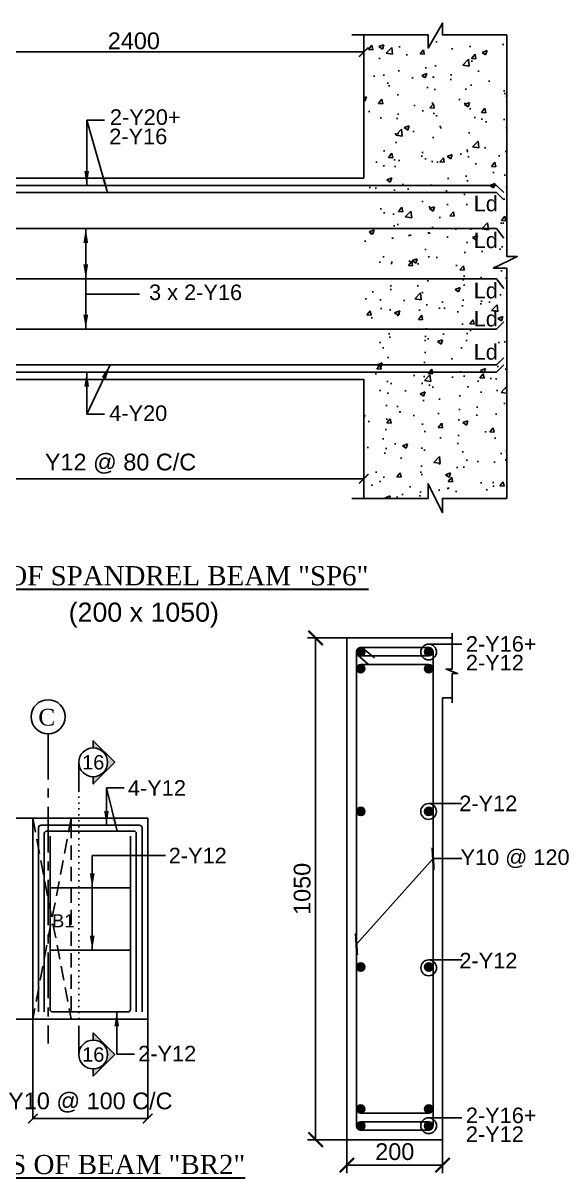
# Model space of a CAD drawing. Header units: inches. Extents: x -4972 to 102986, y -366693 to -295027.
# Drawn here: x 35494 to 46806, y -336024 to -311898 of the extents above; entities that cross this region are included whole.
import ezdxf
from ezdxf.enums import TextEntityAlignment as Align

# ---------------------------------------------------------------- set-up
doc = ezdxf.new("R2010")
doc.units = ezdxf.units.IN
doc.header["$MEASUREMENT"] = 0
for name, pattern in [('CENTER', [50.8, 31.75, -6.35, 6.35, -6.35]), ('DOT', [0.25, 0, -0.25]), ('Hidden', [3, 2, -1])]:
    doc.linetypes.add(name, pattern=pattern)
for name, color, linetype in [('1', 8, 'Continuous'), ('2', 5, 'Continuous'), ('5', 2, 'Continuous'), ('ARROW', 5, 'Continuous'), ('BEAM TEXT', 4, 'Continuous'), ('DIM', 251, 'Continuous'), ('GIRD CIR', 1, 'Continuous'), ('GIRD TEXT', 4, 'Continuous'), ('GRID', 8, 'CENTER'), ('REINFORCEMENT', 3, 'Continuous'), ('TEXT-1', 3, 'Continuous')]:
    doc.layers.add(name, color=color, linetype=linetype)
doc.layers.add('GRID NO', color=4, linetype='Continuous', lineweight=9)
doc.layers.add('text', color=4, linetype='Continuous', lineweight=30)
doc.styles.add('T-200', font='arial.ttf', dxfattribs={"height": 300})
doc.styles.add('T200', font='sanss___.ttf', dxfattribs={"height": 275})
doc.styles.add('T300', font='sanss___.ttf', dxfattribs={"height": 350})
doc.styles.add('T400', font='romantic.ttf')
doc.dimstyles.new('SCALE 25', dxfattribs={"dimtxt": 500, "dimasz": 200, "dimexe": 6, "dimexo": 0, "dimgap": 50, "dimtad": 1, "dimdec": 0, "dimlfac": 0.25, "dimrnd": 5, "dimzin": 3, "dimdsep": 46, "dimtxsty": 'T300', "dimblk": 'ARCHTICK', "dimcen": 0.09, "dimclrd": 5, "dimclre": 8, "dimclrt": 1, "dimadec": 0, "dimazin": 0, "dimtfac": 1, "dimtdec": 0, "dimtix": 1, "dimtofl": 0, "dimtmove": 2, "dimatfit": 3, "dimfxl": 1, "dimtolj": 1, "dimtzin": 0, "dimlwd": -1, "dimlwe": -1, "dimarcsym": 0})
doc.dimstyles.new('SCALE-10', dxfattribs={"dimtxt": 350, "dimasz": 300, "dimexe": 170, "dimexo": 0, "dimgap": 100, "dimtad": 1, "dimdec": 0, "dimlfac": 0.1, "dimrnd": 5, "dimzin": 12, "dimdsep": 46, "dimtxsty": 'T300', "dimblk": 'ARCHTICK', "dimcen": 0, "dimclrd": 5, "dimclre": 252, "dimclrt": 1, "dimadec": 1, "dimazin": 3, "dimtfac": 1, "dimtdec": 0, "dimtix": 1, "dimtmove": 2, "dimatfit": 3, "dimldrblk": 'ARCHTICK', "dimfxl": 5000, "dimtvp": 1, "dimtolj": 1, "dimtzin": 9, "dimarcsym": 2})
doc.dimstyles.new('T200', dxfattribs={"dimtxt": 275, "dimasz": 250, "dimexe": 0, "dimexo": 0, "dimgap": 5, "dimtad": 1, "dimdec": 0, "dimrnd": 5, "dimzin": 0, "dimdsep": 46, "dimtxsty": 'T200', "dimblk": 'ARCHTICK', "dimcen": 300, "dimclrd": 5, "dimclre": 252, "dimclrt": 1, "dimadec": 0, "dimazin": 0, "dimtfac": 50, "dimtdec": 0, "dimtofl": 0, "dimtmove": 2, "dimatfit": 3, "dimfxl": 1, "dimtolj": 1, "dimtzin": 0, "dimarcsym": 2})

# ---------------------------------------------------------------- blocks, each defined once
blk = doc.blocks.new('_ARCHTICK')
at = {"color": 0, "linetype": 'ByBlock', "const_width": 0.15}
blk.add_lwpolyline([(-0.5, -0.5), (0.5, 0.5)], dxfattribs=at)
blk = doc.blocks.new('*D49')
at = {"layer": 'Defpoints', "color": 0}
for p in [(33006, -319340), (42606, -319340), (33006, -321418)]:
    blk.add_point(p, dxfattribs=at)
at = {"layer": 'DIM', "color": 8}
for p, q in [((33006, -319340), (33006, -321424)), ((42606, -319340), (42606, -321424))]:
    blk.add_line(p, q, dxfattribs=at)
at = {"layer": 'DIM', "color": 5}
blk.add_line((42606, -321418), (33006, -321418), dxfattribs=at)
at = {"layer": 'DIM', "color": 5, "xscale": 200, "yscale": 200, "zscale": 200, "rotation": 180}
blk.add_blockref('_ARCHTICK', (33006, -321418), dxfattribs=at)
at = {"layer": 'DIM', "color": 5, "xscale": 200, "yscale": 200, "zscale": 200}
blk.add_blockref('_ARCHTICK', (42606, -321418), dxfattribs=at)
at = {"layer": 'DIM', "color": 1, "insert": (37528, -321103), "char_height": 350, "attachment_point": 5, "style": 'T300'}
blk.add_mtext('\\A1;Y12 @ 80 C/C', dxfattribs=at)
blk = doc.blocks.new('*D50')
at = {"layer": 'Defpoints', "color": 0}
for p in [(33006, -312501), (42606, -312501), (42606, -312501)]:
    blk.add_point(p, dxfattribs=at)
at = {"layer": 'DIM', "color": 8}
for p, q in [((33006, -312501), (33006, -312495)), ((42606, -312501), (42606, -312495))]:
    blk.add_line(p, q, dxfattribs=at)
at = {"layer": 'DIM', "color": 5}
blk.add_line((33006, -312501), (42606, -312501), dxfattribs=at)
at = {"layer": 'DIM', "color": 5, "xscale": 200, "yscale": 200, "zscale": 200, "rotation": 180}
blk.add_blockref('_ARCHTICK', (33006, -312501), dxfattribs=at)
at = {"layer": 'DIM', "color": 5, "xscale": 200, "yscale": 200, "zscale": 200}
blk.add_blockref('_ARCHTICK', (42606, -312501), dxfattribs=at)
at = {"layer": 'DIM', "color": 1, "insert": (37806, -312270), "char_height": 350, "attachment_point": 5, "style": 'T300'}
blk.add_mtext('\\A1;2400', dxfattribs=at)
blk = doc.blocks.new('*D70')
at = {"layer": 'Defpoints', "color": 0}
for p in [(41601, -324743), (42254, -324743), (42254, -335226)]:
    blk.add_point(p, dxfattribs=at)
at = {"layer": 'DIM', "color": 252, "lineweight": -2}
for p, q in [((42254, -324743), (41431, -324743)), ((42254, -335226), (41431, -335226))]:
    blk.add_line(p, q, dxfattribs=at)
at = {"layer": 'DIM', "color": 5, "lineweight": -2}
blk.add_line((41601, -335226), (41601, -324743), dxfattribs=at)
at = {"layer": 'DIM', "color": 5, "lineweight": -2, "xscale": 300, "yscale": 300, "zscale": 300}
for p, rotation in [((41601, -324743), 90), ((41601, -335226), 270)]:
    blk.add_blockref('_ARCHTICK', p, dxfattribs=dict(at, rotation=rotation))
at = {"layer": 'DIM', "color": 1, "insert": (41321, -329985), "char_height": 350, "attachment_point": 5, "rotation": 90, "style": 'T300'}
blk.add_mtext('\\A1;1050', dxfattribs=at)
blk = doc.blocks.new('*D71')
at = {"layer": 'Defpoints', "color": 0}
for p in [(42254, -335226), (44254, -335226), (44254, -335757)]:
    blk.add_point(p, dxfattribs=at)
at = {"layer": 'DIM', "color": 252, "lineweight": -2}
for p, q in [((42254, -335226), (42254, -335927)), ((44254, -335226), (44254, -335927))]:
    blk.add_line(p, q, dxfattribs=at)
at = {"layer": 'DIM', "color": 5, "lineweight": -2}
blk.add_line((42254, -335757), (44254, -335757), dxfattribs=at)
at = {"layer": 'DIM', "color": 5, "lineweight": -2, "xscale": 300, "yscale": 300, "zscale": 300, "rotation": 180}
blk.add_blockref('_ARCHTICK', (42254, -335757), dxfattribs=at)
at = {"layer": 'DIM', "color": 5, "lineweight": -2, "xscale": 300, "yscale": 300, "zscale": 300}
blk.add_blockref('_ARCHTICK', (44254, -335757), dxfattribs=at)
at = {"layer": 'DIM', "color": 1, "insert": (43254, -335477), "char_height": 350, "attachment_point": 5, "style": 'T300'}
blk.add_mtext('\\A1;200', dxfattribs=at)
blk = doc.blocks.new('ROD')
at = {"layer": '5'}
h = blk.add_hatch(color=256, dxfattribs=at)
edge = h.paths.add_edge_path()
edge.add_arc((0, 0), 135, 0, 360)
at = {"layer": '5', "color": 6}
blk.add_circle((0, 0), 135, dxfattribs=at)
blk = doc.blocks.new('*D100')
at = {"layer": 'Defpoints', "color": 0}
for p in [(34920, -328506), (35697, -328506), (35697, -332706)]:
    blk.add_point(p, dxfattribs=at)
at = {"layer": 'DIM', "color": 8}
for p, q in [((35697, -328506), (34914, -328506)), ((35697, -332706), (34914, -332706))]:
    blk.add_line(p, q, dxfattribs=at)
at = {"layer": 'DIM', "color": 5}
blk.add_line((34920, -332706), (34920, -328506), dxfattribs=at)
at = {"layer": 'DIM', "color": 5, "xscale": 200, "yscale": 200, "zscale": 200}
for p, rotation in [((34920, -328506), 90), ((34920, -332706), 270)]:
    blk.add_blockref('_ARCHTICK', p, dxfattribs=dict(at, rotation=rotation))
at = {"layer": 'DIM', "color": 1, "insert": (34690, -330606), "char_height": 350, "attachment_point": 5, "rotation": 90, "style": 'T300'}
blk.add_mtext('\\A1;1050', dxfattribs=at)
blk = doc.blocks.new('*D101')
at = {"layer": 'Defpoints', "color": 0}
for p in [(35697, -332706), (38096, -332706), (38096, -334784)]:
    blk.add_point(p, dxfattribs=at)
at = {"layer": 'DIM', "color": 8}
for p, q in [((35697, -332706), (35697, -334790)), ((38096, -332706), (38096, -334790))]:
    blk.add_line(p, q, dxfattribs=at)
at = {"layer": 'DIM', "color": 5}
blk.add_line((35697, -334784), (38096, -334784), dxfattribs=at)
at = {"layer": 'DIM', "color": 5, "xscale": 200, "yscale": 200, "zscale": 200, "rotation": 180}
blk.add_blockref('_ARCHTICK', (35697, -334784), dxfattribs=at)
at = {"layer": 'DIM', "color": 5, "xscale": 200, "yscale": 200, "zscale": 200}
blk.add_blockref('_ARCHTICK', (38096, -334784), dxfattribs=at)
at = {"layer": 'DIM', "color": 1, "insert": (36898, -334450), "char_height": 350, "attachment_point": 5, "style": 'T300'}
blk.add_mtext('\\A1;Y10 @ 100 C/C', dxfattribs=at)

msp = doc.modelspace()

# ---------------------------------------------------------------- hatches: boundary and pattern name
at = {"layer": '1'}
h = msp.add_hatch(dxfattribs=at)
h.set_pattern_fill('AR-CONC', color=256, scale=150, style=0)
h.set_pattern_definition([(50, (-136330.7, -162464.7), (1075.8903, -94.1282), [112.5, -1237.5]), (355, (-136330.7, -162464.7), (-208.127, 1128.288), [90, -990]), (100.45144, (-136241.1, -162472.6), (867.7633, 1034.16), [95.6103, -1051.713]), (46.1842, (-136330.7, -162164.7), (1600.862, -248.279), [168.75, -1856.25]), (96.6356, (-136197.3, -162185.4), (1401.993, 1461.178), [143.416, -1577.571]), (351.1842, (-136330.7, -162164.7), (1401.993, 1461.178), [135, -1485]), (21, (-136180.7, -162239.7), (895.3606, -603.9283), [112.5, -1237.5]), (326, (-136180.7, -162239.7), (364.973, 1087.725), [90, -990]), (71.45144, (-136106.1, -162290.1), (1260.3336, 483.7967), [95.6103, -1051.713]), (37.5, (-136330.74, -162464.74), (18.2398, 499.3408), [0, -978, 0, -1005, 0, -993.75]), (7.5, (-136330.74, -162464.74), (394.6043, 591.6176), [0, -573, 0, -955.5, 0, -378.75]), (327.5, (-136665.24, -162464.74), (800.73365, -33.8323), [0, -375, 0, -1170, 0, -1552.5]), (317.5, (-136815.24, -162464.74), (874.7793, 150.1575), [0, -487.5, 0, -777, 0, -1102.5])])
h.paths.add_polyline_path([(42605.5, -312340.3), (43950.5, -312340.3), (44100.5, -312640.3), (44100.5, -312040.3), (44250.5, -312340.3), (45595.5, -312340.3), (45595.5, -315340.3), (42605.5, -315340.3)])
h.paths.add_polyline_path([(42605.5, -315340.3), (45595.5, -315340.3), (45595.5, -315860.3), (42605.5, -315860.3)])
h.paths.add_polyline_path([(45595.5, -321828.4), (44250.5, -321828.4), (44250.5, -322127.9), (43950.5, -321522.9), (43950.5, -321828.4), (42605.5, -321828.4), (42605.5, -315860.3), (45595.5, -315860.3), (45595.5, -316774.4), (45810.1, -316774.4), (45313.1, -317018.4), (45595.5, -317018.4)])
for points in [[(37407.2, -327341.2), (36957.2, -327791.2), (36957.2, -327641.2, 0.4142136), (37257.2, -327341.2, 0.4142136), (36957.2, -327041.2), (36957.2, -326891.2)], [(37407.2, -333445.8), (36957.2, -332995.8), (36957.2, -333145.8, -0.4142136), (37257.2, -333445.8, -0.4142136), (36957.2, -333745.8), (36957.2, -333895.8)]]:
    msp.add_hatch(color=30, dxfattribs=at).paths.add_polyline_path(points)

# ---------------------------------------------------------------- linework, layer by layer
at = {"linetype": 'DOT', "ltscale": 500}
msp.add_line((36657.2, -327941.2), (36657.2, -332845.8), dxfattribs=at)
at = {"layer": '1', "color": 30}
for p, q in [((36657.2, -327341.2), (36657.2, -327941.2)), ((36657.2, -333445.8), (36657.2, -332845.8))]:
    msp.add_line(p, q, dxfattribs=at)
at = {"layer": '1', "linetype": 'Hidden', "lineweight": -3, "ltscale": 150}
for p, q in [((36496.5, -328506.5), (35696.5, -332706.5)), ((35696.5, -328506.5), (36496.5, -332706.5))]:
    msp.add_line(p, q, dxfattribs=at)
at = {"layer": '1', "lineweight": -3, "ltscale": 0.5}
for points in [[(45595.5, -312140.3), (44250.5, -312140.3), (44250.5, -311897.8), (43950.5, -312419.8), (43950.5, -312140.3), (42358.1, -312140.3)], [(45595.5, -321828.4), (45595.5, -317018.4), (45313.1, -317018.4), (45810.1, -316774.4), (45595.5, -316774.4), (45595.5, -312140.3)], [(42358.1, -321828.4), (43950.5, -321828.4), (43950.5, -321522.9), (44250.5, -322127.9), (44250.5, -321828.4), (45595.5, -321828.4)]]:
    msp.add_lwpolyline(points, dxfattribs=at)
at = {"layer": '1'}
msp.add_lwpolyline([(44454, -324645.9), (44454, -325391.9), (44326.3, -325391.9), (44564.8, -325486.7), (44454, -325486.7), (44454, -326096.7)], dxfattribs=at)
at = {"layer": '1', "color": 30}
for points in [[(36957.2, -327641.2), (36957.2, -327791.2), (37407.2, -327341.2), (36957.2, -326891.2), (36957.2, -327041.2)], [(36957.2, -333145.8), (36957.2, -332995.8), (37407.2, -333445.8), (36957.2, -333895.8), (36957.2, -333745.8)]]:
    msp.add_lwpolyline(points, dxfattribs=at)
at = {"layer": '1', "linetype": 'Hidden', "lineweight": -3, "ltscale": 150}
msp.add_lwpolyline([(36496.5, -328626.5), (36496.5, -332706.5), (35696.5, -332706.5), (35696.5, -328506.5), (36496.5, -328506.5), (36496.5, -328626.5)], dxfattribs=at)
at = {"layer": '1', "color": 30}
for centre in [(36957.2, -327341.2), (36957.2, -333445.8)]:
    msp.add_circle(centre, 300, dxfattribs=at)
at = {"layer": '2'}
for p, q in [((42605.5, -315140.3), (42605.5, -312140.3)), ((42605.5, -315140.3), (33005.5, -315140.3)), ((42605.5, -319340.3), (33005.5, -319340.3)), ((42605.5, -319340.3), (42605.5, -321828.4)), ((43950.5, -324872.3), (44652, -324872.3)), ((44254, -324743.2), (44454, -324743.2)), ((44254, -325993.2), (44454, -325993.2)), ((43960.1, -328203.6), (44650.4, -328203.6)), ((35696.5, -328506.5), (38096.5, -328506.5)), ((35696.5, -332706.5), (35696.5, -328506.5)), ((38096.5, -332706.5), (38096.5, -328506.5)), ((44054, -329352.7), (44652, -329352.7)), ((43963.3, -331469.6), (44653.6, -331469.6)), ((35696.5, -332706.5), (38096.5, -332706.5)), ((43961.7, -334768.2), (44652, -334768.2))]:
    msp.add_line(p, q, dxfattribs=at)
msp.add_lwpolyline([(44254, -325993.2), (44254, -335226.5), (42254, -335226.5), (42254, -324743.2), (44254, -324743.2)], dxfattribs=at)
for centre in [(43961.7, -325036.9), (43960.1, -328368.2), (43963.3, -331634.2), (43961.7, -334932.8)]:
    msp.add_circle(centre, 164.6, dxfattribs=at)
at = {"layer": '5'}
for p, q in [((42597.4, -324961.9), (42831, -325160.7)), ((42484.6, -325103.4), (42695.3, -325294.2))]:
    msp.add_line(p, q, dxfattribs=at)
at = {"layer": '5', "color": 6}
for p, q in [((42544.6, -325119.6), (43961.6, -325119.6)), ((42544.6, -325296), (43961.6, -325296)), ((42544.6, -334673.7), (43961.6, -334673.7)), ((42544.6, -334850.1), (43961.6, -334850.1))]:
    msp.add_line(p, q, dxfattribs=at)
at = {"layer": '5', "lineweight": -3, "ltscale": 0.5}
for p, q in [((35816.5, -332556.5), (35816.5, -328706.5)), ((35866.5, -328656.5), (37926.5, -328656.5)), ((35936.5, -332556.5), (35936.5, -328826.5)), ((35986.5, -328776.5), (37806.5, -328776.5)), ((37856.5, -332556.5), (37856.5, -328826.5)), ((37976.5, -332556.5), (37976.5, -328706.5)), ((36056.5, -332506.5), (36056.5, -328884.7)), ((37736.5, -332506.5), (37736.5, -328884.7)), ((36056.5, -329963.2), (37736.5, -329963.2)), ((36056.5, -331263.2), (37736.5, -331263.2)), ((37686.5, -332556.5), (36106.5, -332556.5))]:
    msp.add_line(p, q, dxfattribs=at)
for points in [[(45530.5, -315440.3), (45380.5, -315290.3), (30230.5, -315290.3), (30080.5, -315440.3)], [(45530.5, -315440.3), (45380.5, -315290.3), (30230.5, -315290.3), (30080.5, -315440.3)], [(45530.5, -315590.3), (45380.5, -315440.3), (30230.5, -315440.3), (30080.5, -315590.3)], [(30080.5, -316369.1), (30230.5, -316190.3), (45380.5, -316190.3), (45530.5, -316391.9)], [(30080.5, -317419.1), (30230.5, -317240.3), (45380.5, -317240.3), (45530.5, -317441.9)], [(30080.5, -318140.3), (30230.5, -318290.3), (45380.5, -318290.3), (45530.5, -318140.3)], [(30080.5, -318890.3), (30230.5, -319040.3), (45380.5, -319040.3), (45530.5, -318890.3)], [(30080.5, -319040.3), (30230.5, -319190.3), (45380.5, -319190.3), (45530.5, -319040.3)]]:
    msp.add_lwpolyline(points, dxfattribs=at)
at = {"layer": '5'}
msp.add_lwpolyline([(42554, -335026.5), (43954, -335026.5, 0.4142136), (44054, -334926.5), (44054, -325043.2, 0.4142136), (43954, -324943.2), (42554, -324943.2, 0.4142136), (42454, -325043.2), (42454, -334926.5, 0.4142136)], format="xyb", close=True, dxfattribs=at)
at = {"layer": '5', "lineweight": -3, "ltscale": 0.5}
for centre, start, end in [((35866.5, -328706.5), 90, 180), ((35986.5, -328826.5), 90, 180), ((37806.5, -328826.5), 0, 90), ((37926.5, -328706.5), 0, 90), ((36106.5, -332506.5), 180, 270), ((37686.5, -332506.5), 270, 0)]:
    msp.add_arc(centre, 50, start, end, dxfattribs=at)
at = {"layer": 'ARROW'}
msp.add_lwpolyline([(36802.5, -317563.1), (37924, -317563.1)], dxfattribs=at)
at = {"layer": 'GIRD CIR'}
msp.add_circle((36016.5, -326389.5), 356.5, dxfattribs=at)
at = {"layer": 'GRID', "ltscale": 30}
msp.add_line((36016.5, -326745.9), (36016.5, -333214), dxfattribs=at)

# ---------------------------------------------------------------- block references
at = {"layer": '5', "rotation": 180}
for p, xscale, yscale, zscale in [((42543.5, -325032.1), -0.6479999998555286, 0.6479999998482526, 0.6479999998491258), ((43964.5, -325032.1), 0.6479999998555286, 0.6479999998555286, 0.6479999998555286), ((42542.6, -325384.9), -0.6479999998555286, 0.6479999998482526, 0.6479999998491258), ((43963.6, -325384.9), 0.6479999998555286, 0.6479999998555286, 0.6479999998555286)]:
    msp.add_blockref('ROD', p, dxfattribs=dict(at, xscale=xscale, yscale=yscale, zscale=zscale))
at = {"layer": '5'}
for p, xscale, yscale, zscale in [((42543.5, -328368.2), 0.6479999998555286, 0.6479999998555286, 0.6479999998555286), ((43964.5, -328368.2), -0.6479999998555286, 0.6479999998482526, 0.6479999998491258), ((42543.5, -331618.2), 0.6479999998555286, 0.6479999998555286, 0.6479999998555286), ((43964.5, -331618.2), -0.6479999998555286, 0.6479999998482526, 0.6479999998491258), ((42542.6, -334584.8), 0.6479999998555286, 0.6479999998555286, 0.6479999998555286), ((43963.6, -334584.8), -0.6479999998555286, 0.6479999998482526, 0.6479999998491258), ((42543.5, -334937.6), 0.6479999998555286, 0.6479999998555286, 0.6479999998555286), ((43964.5, -334937.6), -0.6479999998555286, 0.6479999998482526, 0.6479999998491258)]:
    msp.add_blockref('ROD', p, dxfattribs=dict(at, xscale=xscale, yscale=yscale, zscale=zscale))

# ---------------------------------------------------------------- texts
at = {"layer": 'BEAM TEXT', "style": 'T300'}
msp.add_text('B1', height=275, dxfattribs=at).set_placement((36097.6, -330789.1))
at = {"layer": 'GIRD TEXT', "ltscale": 7, "style": 'T400'}
msp.add_text('C', height=350, dxfattribs=at).set_placement((35811.4, -326574.2, 0))
at = {"layer": 'GRID NO', "style": 'T-200'}
for p in [(36957.2, -327341.2), (36957.2, -333445.8)]:
    msp.add_text('16', height=300, dxfattribs=at).set_placement(p, align=Align.MIDDLE)
at = {"layer": 'REINFORCEMENT', "style": 'T300'}
for s, p in [('2-Y20+', (38044.1, -313861.4)), ('2-Y16', (37898.1, -314265.4)), ('3 x 2-Y16', (39095, -317521.7)), ('4-Y20', (37898.1, -320046.9)), ('4-Y12', (38288.1, -327877)), ('2-Y12', (39140.6, -329289)), ('2-Y12', (38502.6, -333426.3))]:
    msp.add_text(s, height=325, dxfattribs=at).set_placement(p, align=Align.MIDDLE_CENTER)
for s, p in [('2-Y16+', (44738.3, -325029)), ('2-Y12', (44738.3, -325422.1)), ('2-Y12', (44600.5, -328362)), ('Y10 @ 120 C/C', (44626.7, -329486.1)), ('2-Y12', (44603.7, -331646.2)), ('2-Y16+', (44738.3, -334879.5)), ('2-Y12', (44738.3, -335272.6))]:
    msp.add_text(s, height=325, dxfattribs=at).set_placement(p)
at = {"layer": 'text', "style": 'T400'}
for s, p in [('%%UL.S OF SPANDREL BEAM "SP6"', (38420, -323442.9)), ('%%UL.S OF BEAM "BR2"', (37418.4, -335743.6))]:
    msp.add_text(s, height=400, dxfattribs=at).set_placement(p, align=Align.MIDDLE_CENTER)
at = {"layer": 'text', "color": 6, "style": 'T300'}
msp.add_text('(200 x 1050)', height=400, dxfattribs=at).set_placement((38013.6, -324205), align=Align.MIDDLE_CENTER)
at = {"layer": 'TEXT-1', "color": 6, "style": 'T300'}
for p in [(45154.6, -315667.3), (45154.6, -316436), (45154.6, -317486), (45154.6, -318072.1), (45154.6, -318766.5)]:
    msp.add_text('Ld', height=325, dxfattribs=at).set_placement(p, align=Align.MIDDLE_CENTER)

# ---------------------------------------------------------------- dimensions: what is measured, and where the dimension line sits
at = {"layer": 'DIM'}
dim = msp.add_linear_dim(base=(42605.5, -312500.8), p1=(33005.5, -312500.8), p2=(42605.5, -312500.8), dimstyle='SCALE 25', override={"dimpost": '\\X'}, dxfattribs=at)
dim.commit()
dim.dimension.update_dxf_attribs({"geometry": '*D50', "text_midpoint": (37805.5, -312270.5)})
dim = msp.add_linear_dim(base=(33005.5, -321418), p1=(42605.5, -319340.3), p2=(33005.5, -319340.3), text='Y12 @ 80 C/C', dimstyle='SCALE 25', override={"dimpost": '\\X'}, dxfattribs=at)
dim.commit()
dim.dimension.update_dxf_attribs({"geometry": '*D49', "text_midpoint": (37528.5, -321102.7), "dimtype": 160})
dim = msp.add_linear_dim(base=(41600.9, -324743.2), p1=(42254, -335226.5), p2=(42254, -324743.2), angle=90, dimstyle='SCALE-10', dxfattribs=at)
dim.commit()
dim.dimension.update_dxf_attribs({"geometry": '*D70', "text_midpoint": (41320.7, -329984.8)})
dim = msp.add_linear_dim(base=(34920, -328506.5), p1=(35696.5, -332706.5), p2=(35696.5, -328506.5), angle=90, dimstyle='SCALE 25', override={"dimpost": '\\X'}, dxfattribs=at)
dim.commit()
dim.dimension.update_dxf_attribs({"geometry": '*D100', "text_midpoint": (34689.7, -330606.5)})
dim = msp.add_linear_dim(base=(38096.5, -334784.2), p1=(35696.5, -332706.5), p2=(38096.5, -332706.5), angle=180, text='Y10 @ 100 C/C', dimstyle='SCALE 25', override={"dimpost": '\\X'}, dxfattribs=at)
dim.commit()
dim.dimension.update_dxf_attribs({"geometry": '*D101', "text_midpoint": (36898.5, -334450.5), "dimtype": 160})
dim = msp.add_linear_dim(base=(44254, -335757.2), p1=(42254, -335226.5), p2=(44254, -335226.5), dimstyle='SCALE-10', dxfattribs=at)
dim.commit()
dim.dimension.update_dxf_attribs({"geometry": '*D71', "text_midpoint": (43254, -335476.9)})

# ---------------------------------------------------------------- leaders
at = {"layer": 'ARROW'}
for points, dimstyle, override in [([(36821.4, -315290.3), (36821.4, -313923.4), (37190.4, -313923.4)], 'T200', {"dimasz": 300, "dimfxl": 1.25, "dimarcsym": 1}), ([(37256.8, -315440.3), (36821.4, -313923.4), (37190.4, -313923.4)], 'T200', {"dimasz": 300, "dimfxl": 1.25, "dimarcsym": 1}), ([(36802.5, -318290.3), (36802.5, -316190.3)], 'T200', {"dimasz": 300, "dimfxl": 1.25, "dimarcsym": 1}), ([(36802.5, -316190.3), (36802.5, -318290.3)], 'T200', {"dimasz": 300, "dimfxl": 1.25, "dimarcsym": 1}), ([(36802.5, -317240.3), (36802.5, -316190.3)], 'T200', {"dimasz": 300, "dimfxl": 1.25, "dimarcsym": 1}), ([(37308.5, -319040.3), (36821.4, -320070), (37190.4, -320070)], 'T200', {"dimasz": 300, "dimfxl": 1.25, "dimarcsym": 1}), ([(36821.4, -319190.3), (36821.4, -320070), (37190.4, -320070)], 'T200', {"dimasz": 300, "dimfxl": 1.25, "dimarcsym": 1}), ([(37234.4, -328656.5), (37234.4, -327877.3), (37603.4, -327877.3)], 'T200', {"dimasz": 300, "dimfxl": 1.25, "dimarcsym": 1}), ([(37456.5, -328776.5), (37234.4, -327877.3), (37603.4, -327877.3)], 'T200', {"dimasz": 300, "dimfxl": 1.25, "dimarcsym": 1}), ([(36936.9, -329963.2), (36936.9, -329289.3), (38464.4, -329289.3)], 'T200', {"dimasz": 300, "dimfxl": 1.25, "dimarcsym": 1}), ([(36936.9, -331263.2), (36936.9, -329289.3), (38464.4, -329289.3)], 'T200', {"dimasz": 300, "dimfxl": 1.25, "dimarcsym": 1}), ([(44054, -329352.7), (42454, -331140)], 'SCALE-10', {"dimasz": 325}), ([(42454, -331140), (44054, -329352.7)], 'SCALE-10', {"dimasz": 325}), ([(37448.9, -332556.5), (37448.9, -333436.2), (37817.9, -333436.2)], 'T200', {"dimasz": 300, "dimfxl": 1.25, "dimarcsym": 1})]:
    msp.add_leader(points, dimstyle=dimstyle, override=override, dxfattribs=at)

doc.saveas('drawing.dxf')
